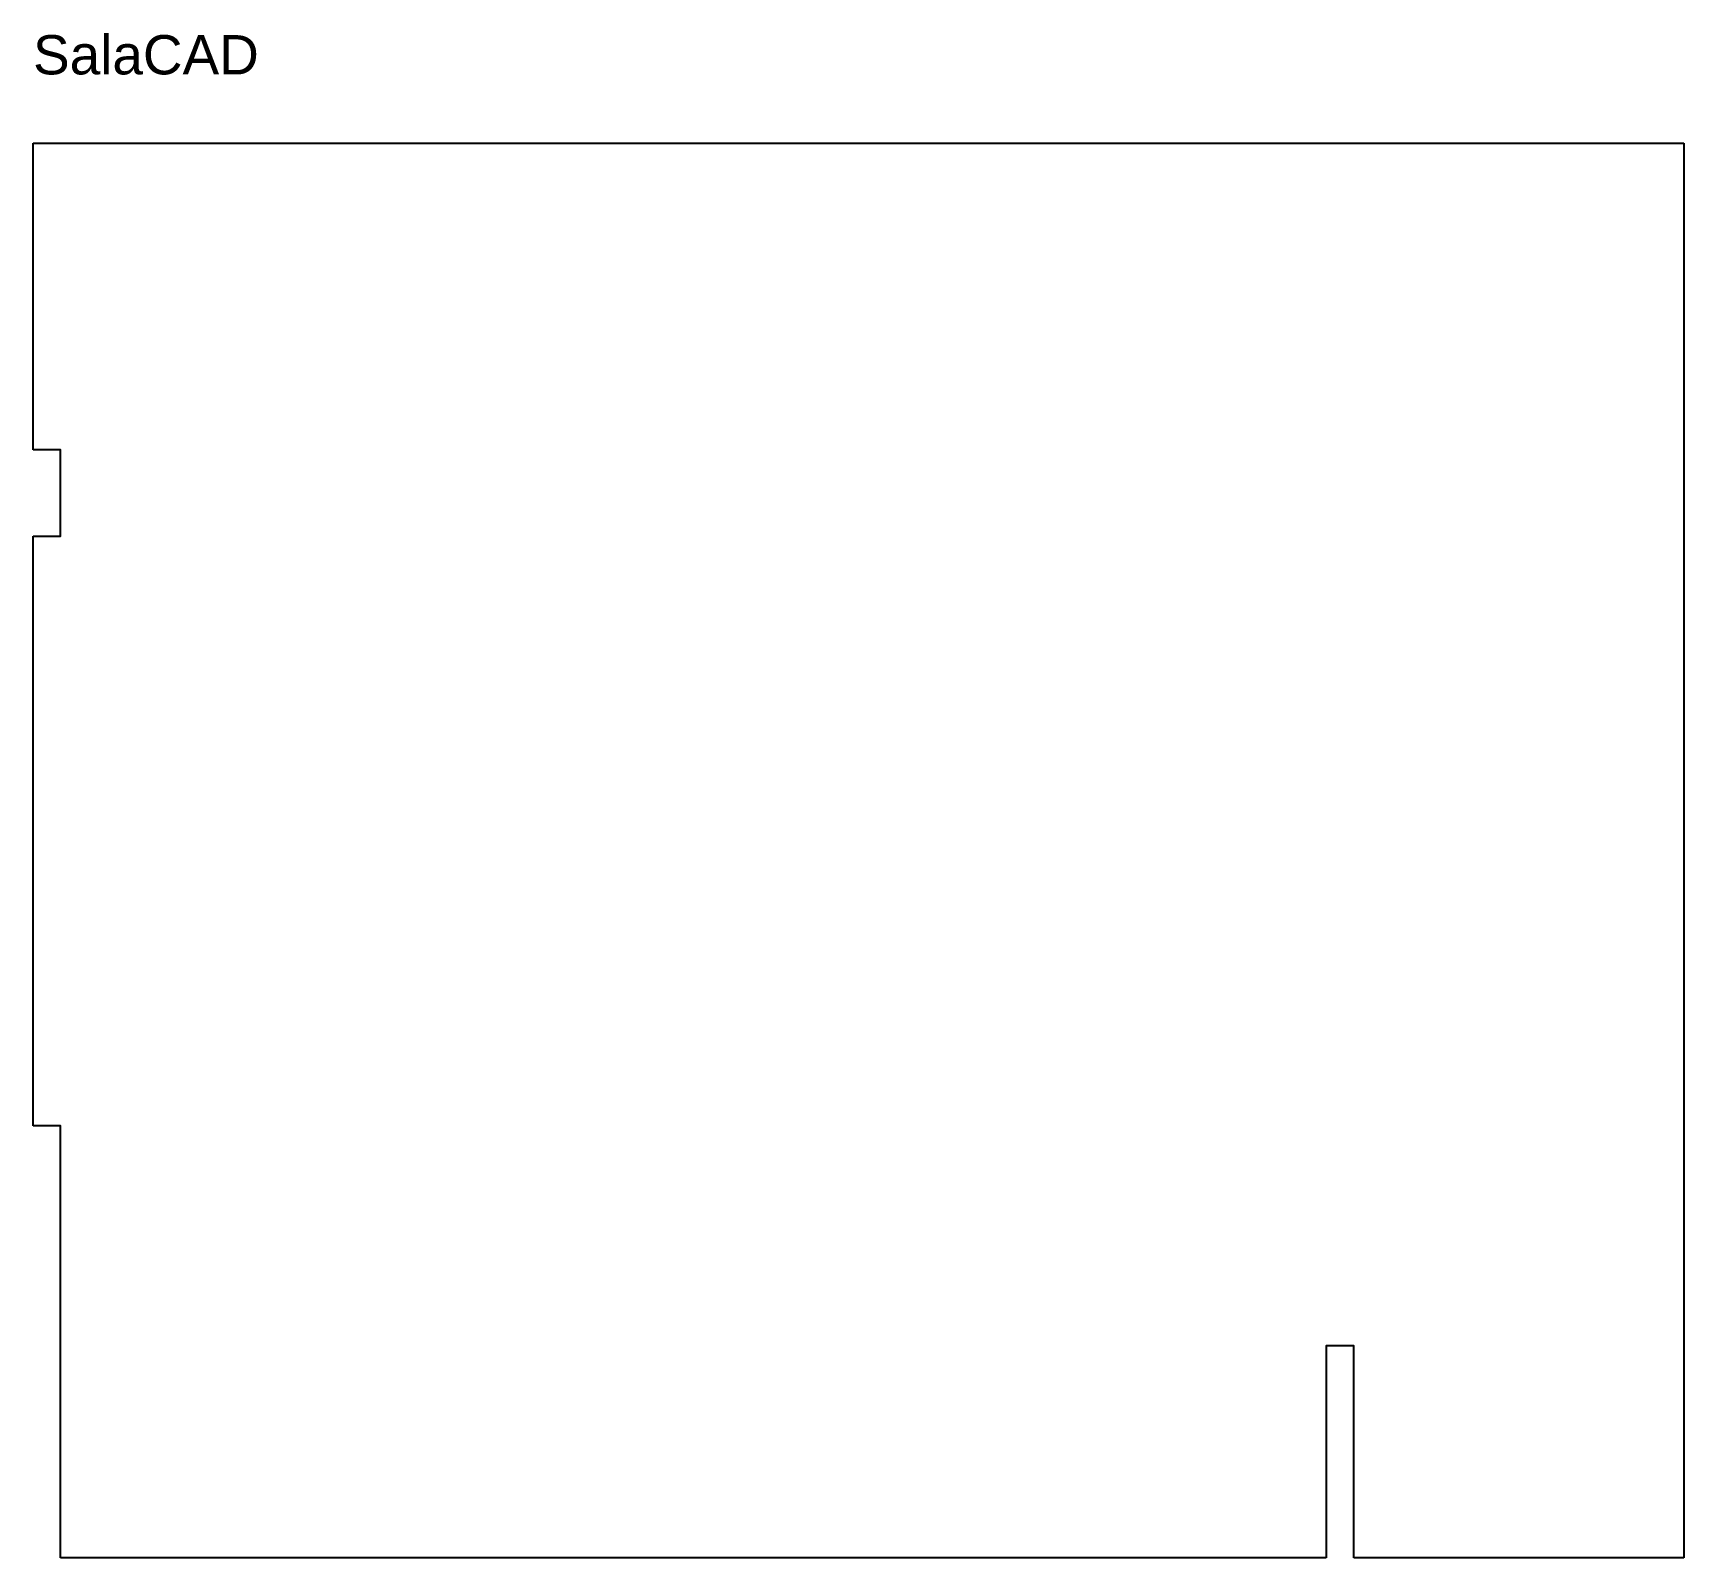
# Model space of a CAD drawing. Header units: millimetres. Extents: x 0 to 8400, y 0 to 7761.
import ezdxf

# ---------------------------------------------------------------- set-up
doc = ezdxf.new("R2010")
doc.units = ezdxf.units.MM
doc.styles.get("Standard").update_dxf_attribs({"font": 'arial.ttf'})

# ---------------------------------------------------------------- blocks, each defined once
blk = doc.blocks.new('salon')
for p, q in [((0, 564), (0, 720)), ((0, 720), (840, 720)), ((840, 720), (840, 0)), ((0, 220), (0, 520)), ((658, 0), (14, 0)), ((840, 0), (672, 0))]:
    blk.add_line(p, q)
for points in [[(0, 520), (14, 520), (14, 564), (0, 564)], [(14, 0), (14, 220), (0, 220)], [(672, 0), (672, 108), (658, 108), (658, 0)]]:
    blk.add_lwpolyline(points)
blk.add_attdef('NOMBRE', (0, 755), '', height=20)
at = {"flags": 3}
blk.add_attdef('UBICACION', (0, 720), '', height=15, dxfattribs=at)

msp = doc.modelspace()

# ---------------------------------------------------------------- block references
at = {"xscale": 10, "yscale": 10, "zscale": 10}
msp.add_blockref('salon', (0, 0), dxfattribs=at).add_auto_attribs({'NOMBRE': 'SalaCAD'})

doc.saveas('drawing.dxf')
